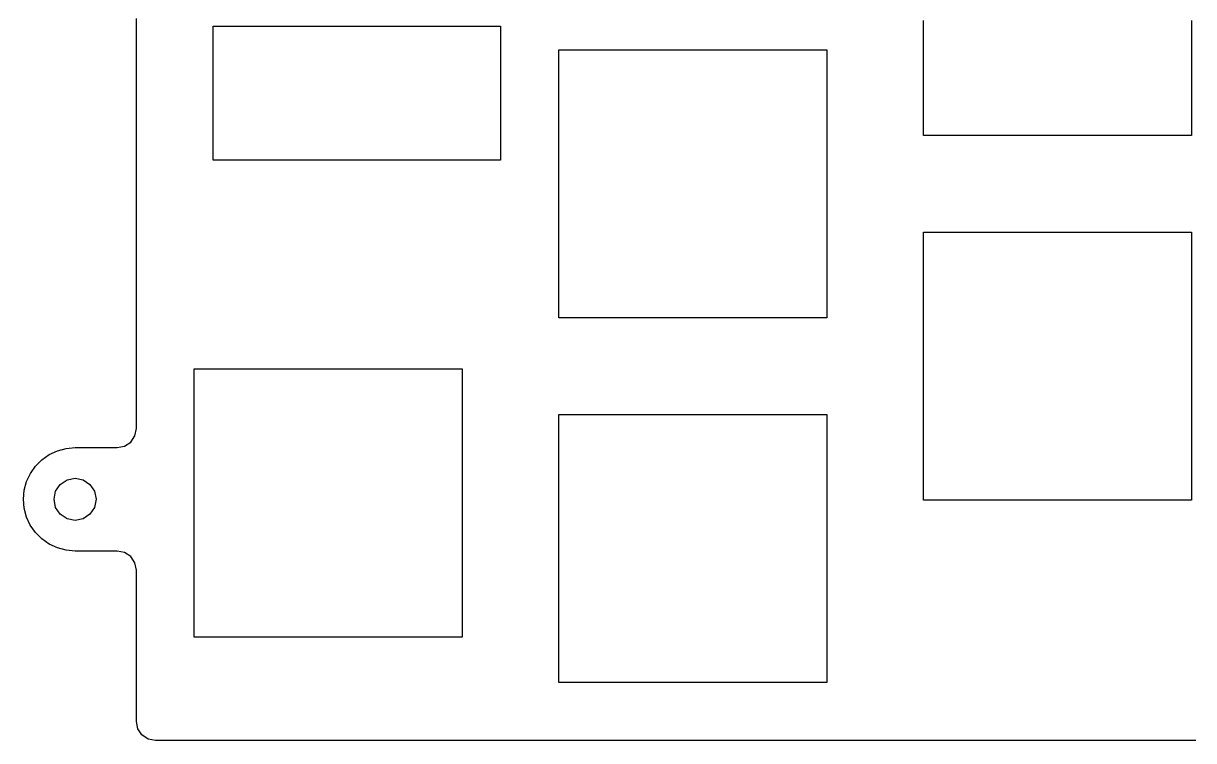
# Model space of a CAD drawing. Extents: x 0 to 218, y 0 to 172.
# Drawn here: x 0.1 to 61.2, y 0.1 to 37.5 of the extents above; entities that cross this region are included whole.
import ezdxf

# ---------------------------------------------------------------- set-up
doc = ezdxf.new("R2010")
doc.units = 0

msp = doc.modelspace()

# ---------------------------------------------------------------- linework, layer by layer
at = {"layer": 'plate_right'}
for p, q in [((5.95, 37.257), (5.95, 37.755)), ((9.965, 37.106), (9.965, 37.357)), ((9.965, 37.357), (10.464, 37.357)), ((10.464, 37.357), (10.963, 37.357)), ((10.963, 37.357), (11.463, 37.357)), ((11.463, 37.357), (11.963, 37.357)), ((11.963, 37.357), (12.462, 37.357)), ((12.462, 37.357), (12.712, 37.357)), ((12.712, 37.357), (12.963, 37.357)), ((12.963, 37.357), (13.463, 37.357)), ((13.463, 37.357), (13.713, 37.357)), ((13.713, 37.357), (13.964, 37.357)), ((13.964, 37.357), (14.463, 37.357)), ((14.463, 37.357), (14.963, 37.357)), ((14.963, 37.357), (15.213, 37.357)), ((15.213, 37.357), (15.464, 37.357)), ((15.464, 37.357), (15.963, 37.357)), ((15.963, 37.357), (16.463, 37.357)), ((16.463, 37.357), (16.963, 37.357)), ((16.963, 37.357), (17.213, 37.357)), ((17.213, 37.357), (17.464, 37.357)), ((17.464, 37.357), (17.963, 37.357)), ((17.963, 37.357), (18.213, 37.357)), ((18.213, 37.357), (18.464, 37.357)), ((18.464, 37.357), (18.964, 37.357)), ((18.964, 37.357), (19.214, 37.357)), ((19.214, 37.357), (19.465, 37.357)), ((19.465, 37.357), (19.965, 37.357)), ((19.965, 37.357), (20.465, 37.357)), ((20.465, 37.357), (20.965, 37.357)), ((20.965, 37.357), (21.215, 37.357)), ((21.215, 37.357), (21.466, 37.357)), ((21.466, 37.357), (21.966, 37.357)), ((21.966, 37.357), (22.216, 37.357)), ((22.216, 37.357), (22.467, 37.357)), ((22.467, 37.357), (22.717, 37.357)), ((22.717, 37.357), (22.967, 37.357)), ((22.967, 37.357), (23.466, 37.357)), ((23.466, 37.357), (23.966, 37.357)), ((23.966, 37.357), (24.465, 37.357)), ((24.465, 37.357), (24.965, 37.357)), ((24.965, 37.357), (24.965, 37.106)), ((47.065, 37.152), (47.065, 37.652)), ((61.065, 37.651), (61.065, 37.151)), ((5.95, 36.758), (5.95, 37.257)), ((5.95, 36.26), (5.95, 36.758)), ((9.965, 36.856), (9.965, 37.106)), ((9.965, 36.356), (9.965, 36.856)), ((24.965, 37.106), (24.965, 36.856)), ((24.965, 36.856), (24.965, 36.357)), ((47.065, 36.653), (47.065, 37.152)), ((61.065, 37.151), (61.065, 36.651)), ((5.95, 35.763), (5.95, 36.26)), ((9.965, 35.857), (9.965, 36.356)), ((24.965, 36.357), (24.965, 35.858)), ((28.015, 35.626), (28.015, 36.126)), ((28.015, 36.126), (28.515, 36.126)), ((28.515, 36.126), (28.765, 36.126)), ((28.765, 36.126), (29.016, 36.126)), ((29.016, 36.126), (29.516, 36.126)), ((29.516, 36.126), (30.016, 36.126)), ((30.016, 36.126), (30.516, 36.126)), ((30.516, 36.126), (31.015, 36.126)), ((31.015, 36.126), (31.265, 36.126)), ((31.265, 36.126), (31.516, 36.126)), ((31.516, 36.126), (32.016, 36.126)), ((32.016, 36.126), (32.516, 36.126)), ((32.516, 36.126), (32.766, 36.126)), ((32.766, 36.126), (33.017, 36.126)), ((33.017, 36.126), (33.516, 36.126)), ((33.516, 36.126), (34.016, 36.126)), ((34.016, 36.126), (34.516, 36.126)), ((34.516, 36.126), (35.015, 36.126)), ((35.015, 36.126), (35.514, 36.126)), ((35.514, 36.126), (35.764, 36.126)), ((35.764, 36.126), (36.015, 36.126)), ((36.015, 36.126), (36.515, 36.126)), ((36.515, 36.126), (37.015, 36.126)), ((37.015, 36.126), (37.515, 36.126)), ((37.515, 36.126), (37.765, 36.126)), ((37.765, 36.126), (38.016, 36.126)), ((38.016, 36.126), (38.516, 36.126)), ((38.516, 36.126), (39.016, 36.126)), ((39.016, 36.126), (39.516, 36.126)), ((39.516, 36.126), (40.016, 36.126)), ((40.016, 36.126), (40.515, 36.126)), ((40.515, 36.126), (41.015, 36.126)), ((41.015, 36.126), (41.515, 36.126)), ((41.515, 36.126), (42.015, 36.126)), ((42.015, 36.126), (42.015, 35.626)), ((47.065, 36.402), (47.065, 36.653)), ((47.065, 36.152), (47.065, 36.402)), ((47.065, 35.652), (47.065, 36.152)), ((61.065, 36.651), (61.065, 36.151)), ((61.065, 36.151), (61.065, 35.9)), ((5.95, 35.265), (5.95, 35.763)), ((9.965, 35.606), (9.965, 35.857)), ((9.965, 35.356), (9.965, 35.606)), ((24.965, 35.858), (24.965, 35.358)), ((28.015, 35.126), (28.015, 35.626)), ((42.015, 35.626), (42.015, 35.375)), ((47.065, 35.152), (47.065, 35.652)), ((61.065, 35.9), (61.065, 35.65)), ((61.065, 35.65), (61.065, 35.15)), ((5.95, 34.768), (5.95, 35.265)), ((9.965, 34.856), (9.965, 35.356)), ((9.965, 34.357), (9.965, 34.856)), ((24.965, 35.358), (24.965, 35.107)), ((24.965, 35.107), (24.965, 34.857)), ((24.965, 34.857), (24.965, 34.357)), ((28.015, 34.626), (28.015, 35.126)), ((42.015, 35.375), (42.015, 35.125)), ((42.015, 35.125), (42.015, 34.625)), ((47.065, 34.901), (47.065, 35.152)), ((47.065, 34.651), (47.065, 34.901)), ((61.065, 35.15), (61.065, 34.65)), ((5.95, 34.271), (5.95, 34.768)), ((5.95, 33.773), (5.95, 34.271)), ((9.965, 34.106), (9.965, 34.357)), ((24.965, 34.357), (24.965, 33.858)), ((28.015, 34.127), (28.015, 34.626)), ((42.015, 34.625), (42.015, 34.125)), ((47.065, 34.152), (47.065, 34.651)), ((61.065, 34.65), (61.065, 34.15)), ((5.95, 33.275), (5.95, 33.773)), ((9.965, 33.856), (9.965, 34.106)), ((9.965, 33.357), (9.965, 33.856)), ((24.965, 33.858), (24.965, 33.607)), ((28.015, 33.627), (28.015, 34.127)), ((28.015, 33.127), (28.015, 33.627)), ((42.015, 34.125), (42.015, 33.625)), ((42.015, 33.625), (42.015, 33.126)), ((47.065, 33.652), (47.065, 34.152)), ((47.065, 33.152), (47.065, 33.652)), ((61.065, 34.15), (61.065, 33.65)), ((61.065, 33.65), (61.065, 33.151)), ((5.95, 32.778), (5.95, 33.275)), ((9.965, 32.857), (9.965, 33.357)), ((24.965, 33.607), (24.965, 33.357)), ((24.965, 33.357), (24.965, 32.858)), ((28.015, 32.627), (28.015, 33.127)), ((42.015, 33.126), (42.015, 32.875)), ((47.065, 32.652), (47.065, 33.152)), ((61.065, 33.151), (61.065, 32.651)), ((5.95, 32.28), (5.95, 32.778)), ((9.965, 32.606), (9.965, 32.857)), ((9.965, 32.356), (9.965, 32.606)), ((24.965, 32.858), (24.965, 32.358)), ((28.015, 32.127), (28.015, 32.627)), ((42.015, 32.875), (42.015, 32.625)), ((42.015, 32.625), (42.015, 32.125)), ((47.065, 32.401), (47.065, 32.652)), ((47.065, 32.151), (47.065, 32.401)), ((61.065, 32.651), (61.065, 32.151)), ((5.95, 31.781), (5.95, 32.28)), ((9.965, 31.856), (9.965, 32.356)), ((9.965, 31.357), (9.965, 31.856)), ((24.965, 32.358), (24.965, 32.107)), ((24.965, 32.107), (24.965, 31.857)), ((24.965, 31.857), (24.965, 31.358)), ((28.015, 31.876), (28.015, 32.127)), ((28.015, 31.626), (28.015, 31.876)), ((42.015, 32.125), (42.015, 31.625)), ((47.065, 31.651), (47.065, 32.151)), ((61.065, 32.151), (61.065, 31.651)), ((5.95, 31.284), (5.95, 31.781)), ((5.95, 30.785), (5.95, 31.284)), ((9.965, 30.858), (9.965, 31.357)), ((24.965, 31.358), (24.965, 30.858)), ((28.015, 31.126), (28.015, 31.626)), ((42.015, 31.625), (42.015, 31.374)), ((42.015, 31.374), (42.015, 31.124)), ((47.565, 31.651), (47.065, 31.651)), ((48.065, 31.651), (47.565, 31.651)), ((48.565, 31.651), (48.065, 31.651)), ((49.064, 31.651), (48.565, 31.651)), ((49.564, 31.651), (49.064, 31.651)), ((50.064, 31.651), (49.564, 31.651)), ((50.564, 31.651), (50.064, 31.651)), ((51.064, 31.651), (50.564, 31.651)), ((51.314, 31.651), (51.064, 31.651)), ((51.565, 31.651), (51.314, 31.651)), ((52.065, 31.651), (51.565, 31.651)), ((52.565, 31.651), (52.065, 31.651)), ((53.065, 31.651), (52.565, 31.651)), ((53.315, 31.651), (53.065, 31.651)), ((53.566, 31.651), (53.315, 31.651)), ((54.065, 31.651), (53.566, 31.651)), ((54.564, 31.651), (54.065, 31.651)), ((55.064, 31.651), (54.564, 31.651)), ((55.564, 31.651), (55.064, 31.651)), ((56.063, 31.651), (55.564, 31.651)), ((56.313, 31.651), (56.063, 31.651)), ((56.564, 31.651), (56.313, 31.651)), ((57.064, 31.651), (56.564, 31.651)), ((57.564, 31.651), (57.064, 31.651)), ((57.814, 31.651), (57.564, 31.651)), ((58.065, 31.651), (57.814, 31.651)), ((58.564, 31.651), (58.065, 31.651)), ((59.064, 31.651), (58.564, 31.651)), ((59.564, 31.651), (59.064, 31.651)), ((60.064, 31.651), (59.564, 31.651)), ((60.314, 31.651), (60.064, 31.651)), ((60.565, 31.651), (60.314, 31.651)), ((61.065, 31.651), (60.565, 31.651)), ((5.95, 30.288), (5.95, 30.785)), ((9.965, 30.607), (9.965, 30.858)), ((9.965, 30.357), (9.965, 30.607)), ((24.965, 30.858), (24.965, 30.607)), ((24.965, 30.607), (24.965, 30.357)), ((28.015, 30.626), (28.015, 31.126)), ((28.015, 30.126), (28.015, 30.626)), ((42.015, 31.124), (42.015, 30.625)), ((42.015, 30.625), (42.015, 30.125)), ((5.95, 29.79), (5.95, 30.288)), ((10.215, 30.357), (9.965, 30.357)), ((10.465, 30.357), (10.215, 30.357)), ((10.964, 30.357), (10.465, 30.357)), ((11.464, 30.357), (10.964, 30.357)), ((11.963, 30.357), (11.464, 30.357)), ((12.463, 30.357), (11.963, 30.357)), ((12.713, 30.357), (12.463, 30.357)), ((12.964, 30.357), (12.713, 30.357)), ((13.464, 30.357), (12.964, 30.357)), ((13.714, 30.357), (13.464, 30.357)), ((13.965, 30.357), (13.714, 30.357)), ((14.465, 30.357), (13.965, 30.357)), ((14.965, 30.357), (14.465, 30.357)), ((15.465, 30.357), (14.965, 30.357)), ((15.715, 30.357), (15.465, 30.357)), ((15.966, 30.357), (15.715, 30.357)), ((16.466, 30.357), (15.966, 30.357)), ((16.716, 30.357), (16.466, 30.357)), ((16.967, 30.357), (16.716, 30.357)), ((17.466, 30.357), (16.967, 30.357)), ((17.716, 30.357), (17.466, 30.357)), ((17.967, 30.357), (17.716, 30.357)), ((18.467, 30.357), (17.967, 30.357)), ((18.967, 30.357), (18.467, 30.357)), ((19.466, 30.357), (18.967, 30.357)), ((19.716, 30.357), (19.466, 30.357)), ((19.967, 30.357), (19.716, 30.357)), ((20.467, 30.357), (19.967, 30.357)), ((20.966, 30.357), (20.467, 30.357)), ((21.216, 30.357), (20.966, 30.357)), ((21.467, 30.357), (21.216, 30.357)), ((21.967, 30.357), (21.467, 30.357)), ((22.217, 30.357), (21.967, 30.357)), ((22.468, 30.357), (22.217, 30.357)), ((22.967, 30.357), (22.468, 30.357)), ((23.467, 30.357), (22.967, 30.357)), ((23.967, 30.357), (23.467, 30.357)), ((24.466, 30.357), (23.967, 30.357)), ((24.965, 30.357), (24.466, 30.357)), ((28.015, 29.875), (28.015, 30.126)), ((42.015, 30.125), (42.015, 29.625)), ((5.95, 29.293), (5.95, 29.79)), ((28.015, 29.625), (28.015, 29.875)), ((28.015, 29.126), (28.015, 29.625)), ((42.015, 29.625), (42.015, 29.126)), ((5.95, 28.795), (5.95, 29.293)), ((5.95, 28.297), (5.95, 28.795)), ((28.015, 28.627), (28.015, 29.126)), ((42.015, 29.126), (42.015, 28.627)), ((5.95, 27.799), (5.95, 28.297)), ((28.015, 28.127), (28.015, 28.627)), ((28.015, 27.627), (28.015, 28.127)), ((42.015, 28.627), (42.015, 28.376)), ((42.015, 28.376), (42.015, 28.126)), ((42.015, 28.126), (42.015, 27.626)), ((5.95, 27.3), (5.95, 27.799)), ((28.015, 27.128), (28.015, 27.627)), ((42.015, 27.626), (42.015, 27.126)), ((5.95, 26.802), (5.95, 27.3)), ((28.015, 26.877), (28.015, 27.128)), ((42.015, 27.126), (42.015, 26.626)), ((5.95, 26.304), (5.95, 26.802)), ((5.95, 25.806), (5.95, 26.304)), ((28.015, 26.627), (28.015, 26.877)), ((28.015, 26.127), (28.015, 26.627)), ((42.015, 26.626), (42.015, 26.375)), ((42.015, 26.375), (42.015, 26.125)), ((47.065, 26.101), (47.065, 26.601)), ((47.065, 26.601), (47.565, 26.601)), ((47.565, 26.601), (47.815, 26.601)), ((47.815, 26.601), (48.066, 26.601)), ((48.066, 26.601), (48.566, 26.601)), ((48.566, 26.601), (49.066, 26.601)), ((49.066, 26.601), (49.566, 26.601)), ((49.566, 26.601), (50.065, 26.601)), ((50.065, 26.601), (50.315, 26.601)), ((50.315, 26.601), (50.566, 26.601)), ((50.566, 26.601), (51.066, 26.601)), ((51.066, 26.601), (51.566, 26.601)), ((51.566, 26.601), (51.816, 26.601)), ((51.816, 26.601), (52.067, 26.601)), ((52.067, 26.601), (52.566, 26.601)), ((52.566, 26.601), (53.066, 26.601)), ((53.066, 26.601), (53.566, 26.601)), ((53.566, 26.601), (54.065, 26.601)), ((54.065, 26.601), (54.564, 26.601)), ((54.564, 26.601), (54.814, 26.601)), ((54.814, 26.601), (55.065, 26.601)), ((55.065, 26.601), (55.565, 26.601)), ((55.565, 26.601), (56.065, 26.601)), ((56.065, 26.601), (56.565, 26.601)), ((56.565, 26.601), (56.815, 26.601)), ((56.815, 26.601), (57.066, 26.601)), ((57.066, 26.601), (57.566, 26.601)), ((57.566, 26.601), (58.066, 26.601)), ((58.066, 26.601), (58.566, 26.601)), ((58.566, 26.601), (59.066, 26.601)), ((59.066, 26.601), (59.565, 26.601)), ((59.565, 26.601), (60.065, 26.601)), ((60.065, 26.601), (60.565, 26.601)), ((60.565, 26.601), (61.065, 26.601)), ((61.065, 26.601), (61.065, 26.101)), ((5.95, 25.308), (5.95, 25.806)), ((28.015, 25.627), (28.015, 26.127)), ((42.015, 26.125), (42.015, 25.625)), ((47.065, 25.601), (47.065, 26.101)), ((61.065, 26.101), (61.065, 25.85)), ((61.065, 25.85), (61.065, 25.6)), ((5.95, 24.81), (5.95, 25.308)), ((28.015, 25.376), (28.015, 25.627)), ((28.015, 25.126), (28.015, 25.376)), ((28.015, 24.627), (28.015, 25.126)), ((42.015, 25.625), (42.015, 25.125)), ((42.015, 25.125), (42.015, 24.625)), ((47.065, 25.101), (47.065, 25.601)), ((47.065, 24.602), (47.065, 25.101)), ((61.065, 25.6), (61.065, 25.1)), ((61.065, 25.1), (61.065, 24.6)), ((5.95, 24.313), (5.95, 24.81)), ((28.015, 24.127), (28.015, 24.627)), ((42.015, 24.625), (42.015, 24.125)), ((47.065, 24.102), (47.065, 24.602)), ((61.065, 24.6), (61.065, 24.1)), ((5.95, 23.815), (5.95, 24.313)), ((28.015, 23.627), (28.015, 24.127)), ((42.015, 24.125), (42.015, 23.626)), ((47.065, 23.602), (47.065, 24.102)), ((61.065, 24.1), (61.065, 23.601)), ((5.95, 23.318), (5.95, 23.815)), ((5.95, 22.819), (5.95, 23.318)), ((28.015, 23.127), (28.015, 23.627)), ((42.015, 23.626), (42.015, 23.126)), ((47.065, 23.102), (47.065, 23.602)), ((61.065, 23.601), (61.065, 23.35)), ((61.065, 23.35), (61.065, 23.1)), ((5.95, 22.322), (5.95, 22.819)), ((28.015, 22.876), (28.015, 23.127)), ((28.015, 22.626), (28.015, 22.876)), ((28.015, 22.126), (28.015, 22.626)), ((42.015, 23.126), (42.015, 22.626)), ((42.015, 22.626), (42.015, 22.126)), ((47.065, 22.602), (47.065, 23.102)), ((61.065, 23.1), (61.065, 22.6)), ((5.95, 21.825), (5.95, 22.322)), ((28.515, 22.126), (28.015, 22.126)), ((29.015, 22.126), (28.515, 22.126)), ((29.515, 22.126), (29.015, 22.126)), ((30.014, 22.126), (29.515, 22.126)), ((30.514, 22.126), (30.014, 22.126)), ((31.014, 22.126), (30.514, 22.126)), ((31.514, 22.126), (31.014, 22.126)), ((32.014, 22.126), (31.514, 22.126)), ((32.264, 22.126), (32.014, 22.126)), ((32.515, 22.126), (32.264, 22.126)), ((33.015, 22.126), (32.515, 22.126)), ((33.515, 22.126), (33.015, 22.126)), ((34.015, 22.126), (33.515, 22.126)), ((34.265, 22.126), (34.015, 22.126)), ((34.516, 22.126), (34.265, 22.126)), ((35.015, 22.126), (34.516, 22.126)), ((35.514, 22.126), (35.015, 22.126)), ((36.014, 22.126), (35.514, 22.126)), ((36.514, 22.126), (36.014, 22.126)), ((37.013, 22.126), (36.514, 22.126)), ((37.263, 22.126), (37.013, 22.126)), ((37.514, 22.126), (37.263, 22.126)), ((38.014, 22.126), (37.514, 22.126)), ((38.514, 22.126), (38.014, 22.126)), ((38.764, 22.126), (38.514, 22.126)), ((39.015, 22.126), (38.764, 22.126)), ((39.514, 22.126), (39.015, 22.126)), ((40.014, 22.126), (39.514, 22.126)), ((40.514, 22.126), (40.014, 22.126)), ((41.014, 22.126), (40.514, 22.126)), ((41.264, 22.126), (41.014, 22.126)), ((41.515, 22.126), (41.264, 22.126)), ((42.015, 22.126), (41.515, 22.126)), ((47.065, 22.351), (47.065, 22.602)), ((47.065, 22.101), (47.065, 22.351)), ((47.065, 21.601), (47.065, 22.101)), ((61.065, 22.6), (61.065, 22.1)), ((61.065, 22.1), (61.065, 21.849)), ((5.95, 21.327), (5.95, 21.825)), ((47.065, 21.101), (47.065, 21.601)), ((61.065, 21.849), (61.065, 21.599)), ((61.065, 21.599), (61.065, 21.1)), ((5.95, 20.829), (5.95, 21.327)), ((5.95, 20.332), (5.95, 20.829)), ((47.065, 20.601), (47.065, 21.101)), ((61.065, 21.1), (61.065, 20.6)), ((5.95, 19.835), (5.95, 20.332)), ((47.065, 20.35), (47.065, 20.601)), ((47.065, 20.1), (47.065, 20.35)), ((61.065, 20.6), (61.065, 20.1)), ((5.95, 19.337), (5.95, 19.835)), ((47.065, 19.601), (47.065, 20.1)), ((47.065, 19.102), (47.065, 19.601)), ((61.065, 20.1), (61.065, 19.601)), ((61.065, 19.601), (61.065, 19.102)), ((5.95, 18.84), (5.95, 19.337)), ((8.965, 18.957), (8.965, 19.457)), ((8.965, 19.457), (9.465, 19.457)), ((8.965, 18.457), (8.965, 18.957)), ((9.465, 19.457), (9.715, 19.457)), ((9.715, 19.457), (9.966, 19.457)), ((9.966, 19.457), (10.466, 19.457)), ((10.466, 19.457), (10.966, 19.457)), ((10.966, 19.457), (11.466, 19.457)), ((11.466, 19.457), (11.965, 19.457)), ((11.965, 19.457), (12.215, 19.457)), ((12.215, 19.457), (12.466, 19.457)), ((12.466, 19.457), (12.966, 19.457)), ((12.966, 19.457), (13.466, 19.457)), ((13.466, 19.457), (13.716, 19.457)), ((13.716, 19.457), (13.967, 19.457)), ((13.967, 19.457), (14.466, 19.457)), ((14.466, 19.457), (14.966, 19.457)), ((14.966, 19.457), (15.466, 19.457)), ((15.466, 19.457), (15.965, 19.457)), ((15.965, 19.457), (16.464, 19.457)), ((16.464, 19.457), (16.714, 19.457)), ((16.714, 19.457), (16.965, 19.457)), ((16.965, 19.457), (17.465, 19.457)), ((17.465, 19.457), (17.965, 19.457)), ((17.965, 19.457), (18.465, 19.457)), ((18.465, 19.457), (18.715, 19.457)), ((18.715, 19.457), (18.966, 19.457)), ((18.966, 19.457), (19.466, 19.457)), ((19.466, 19.457), (19.966, 19.457)), ((19.966, 19.457), (20.466, 19.457)), ((20.466, 19.457), (20.966, 19.457)), ((20.966, 19.457), (21.465, 19.457)), ((21.465, 19.457), (21.965, 19.457)), ((21.965, 19.457), (22.465, 19.457)), ((22.465, 19.457), (22.965, 19.457)), ((22.965, 19.457), (22.965, 18.957)), ((22.965, 18.957), (22.965, 18.706)), ((47.065, 18.602), (47.065, 19.102)), ((61.065, 19.102), (61.065, 18.851)), ((5.95, 18.341), (5.95, 18.84)), ((5.95, 17.844), (5.95, 18.341)), ((8.965, 17.957), (8.965, 18.457)), ((22.965, 18.706), (22.965, 18.456)), ((22.965, 18.456), (22.965, 17.956)), ((47.065, 18.102), (47.065, 18.602)), ((61.065, 18.851), (61.065, 18.601)), ((61.065, 18.601), (61.065, 18.101)), ((5.95, 17.345), (5.95, 17.844)), ((8.965, 17.458), (8.965, 17.957)), ((22.965, 17.956), (22.965, 17.456)), ((47.065, 17.603), (47.065, 18.102)), ((61.065, 18.101), (61.065, 17.601)), ((5.95, 16.847), (5.95, 17.345)), ((8.965, 16.958), (8.965, 17.458)), ((22.965, 17.456), (22.965, 16.956)), ((47.065, 17.352), (47.065, 17.603)), ((47.065, 17.102), (47.065, 17.352)), ((61.065, 17.601), (61.065, 17.101)), ((5.95, 16.35), (5.95, 16.847)), ((8.965, 16.458), (8.965, 16.958)), ((22.965, 16.956), (22.965, 16.457)), ((28.015, 16.576), (28.015, 17.076)), ((28.015, 17.076), (28.515, 17.076)), ((28.015, 16.076), (28.015, 16.576)), ((28.515, 17.076), (28.765, 17.076)), ((28.765, 17.076), (29.016, 17.076)), ((29.016, 17.076), (29.516, 17.076)), ((29.516, 17.076), (30.016, 17.076)), ((30.016, 17.076), (30.516, 17.076)), ((30.516, 17.076), (31.015, 17.076)), ((31.015, 17.076), (31.265, 17.076)), ((31.265, 17.076), (31.516, 17.076)), ((31.516, 17.076), (32.016, 17.076)), ((32.016, 17.076), (32.516, 17.076)), ((32.516, 17.076), (32.766, 17.076)), ((32.766, 17.076), (33.017, 17.076)), ((33.017, 17.076), (33.516, 17.076)), ((33.516, 17.076), (34.016, 17.076)), ((34.016, 17.076), (34.516, 17.076)), ((34.516, 17.076), (35.015, 17.076)), ((35.015, 17.076), (35.514, 17.076)), ((35.514, 17.076), (35.764, 17.076)), ((35.764, 17.076), (36.015, 17.076)), ((36.015, 17.076), (36.515, 17.076)), ((36.515, 17.076), (37.015, 17.076)), ((37.015, 17.076), (37.515, 17.076)), ((37.515, 17.076), (37.765, 17.076)), ((37.765, 17.076), (38.016, 17.076)), ((38.016, 17.076), (38.516, 17.076)), ((38.516, 17.076), (39.016, 17.076)), ((39.016, 17.076), (39.516, 17.076)), ((39.516, 17.076), (40.016, 17.076)), ((40.016, 17.076), (40.515, 17.076)), ((40.515, 17.076), (41.015, 17.076)), ((41.015, 17.076), (41.515, 17.076)), ((41.515, 17.076), (42.015, 17.076)), ((42.015, 17.076), (42.015, 16.576)), ((42.015, 16.576), (42.015, 16.325)), ((47.065, 16.602), (47.065, 17.102)), ((47.065, 16.102), (47.065, 16.602)), ((61.065, 17.101), (61.065, 16.85)), ((61.065, 16.85), (61.065, 16.6)), ((61.065, 16.6), (61.065, 16.1)), ((5.657, 15.643), (5.874, 15.967)), ((5.874, 15.967), (5.95, 16.35)), ((8.965, 15.958), (8.965, 16.458)), ((8.965, 15.458), (8.965, 15.958)), ((22.965, 16.457), (22.965, 16.206)), ((22.965, 16.206), (22.965, 15.956)), ((22.965, 15.956), (22.965, 15.456)), ((28.015, 15.576), (28.015, 16.076)), ((42.015, 16.325), (42.015, 16.075)), ((42.015, 16.075), (42.015, 15.575)), ((47.065, 15.851), (47.065, 16.102)), ((61.065, 16.1), (61.065, 15.6)), ((1.826, 15.188), (2.282, 15.31)), ((2.282, 15.31), (2.75, 15.35)), ((2.75, 15.35), (3.19, 15.35)), ((3.19, 15.35), (3.629, 15.35)), ((3.629, 15.35), (4.069, 15.35)), ((4.069, 15.35), (4.51, 15.35)), ((4.51, 15.35), (4.95, 15.35)), ((4.95, 15.35), (5.333, 15.426)), ((5.333, 15.426), (5.657, 15.643)), ((8.965, 15.207), (8.965, 15.458)), ((22.965, 15.456), (22.965, 14.956)), ((28.015, 15.077), (28.015, 15.576)), ((42.015, 15.575), (42.015, 15.075)), ((47.065, 15.601), (47.065, 15.851)), ((47.065, 15.102), (47.065, 15.601)), ((61.065, 15.6), (61.065, 15.1)), ((0.682, 14.386), (1.014, 14.718)), ((1.014, 14.718), (1.4, 14.989)), ((1.4, 14.989), (1.826, 15.188)), ((8.965, 14.957), (8.965, 15.207)), ((8.965, 14.457), (8.965, 14.957)), ((22.965, 14.956), (22.965, 14.705)), ((22.965, 14.705), (22.965, 14.455)), ((28.015, 14.577), (28.015, 15.077)), ((42.015, 15.075), (42.015, 14.575)), ((47.065, 14.602), (47.065, 15.102)), ((61.065, 15.1), (61.065, 14.6)), ((0.412, 14.001), (0.682, 14.386)), ((8.965, 13.957), (8.965, 14.457)), ((22.965, 14.455), (22.965, 13.956)), ((28.015, 14.077), (28.015, 14.577)), ((28.015, 13.577), (28.015, 14.077)), ((42.015, 14.575), (42.015, 14.076)), ((42.015, 14.076), (42.015, 13.825)), ((47.065, 14.102), (47.065, 14.602)), ((47.065, 13.602), (47.065, 14.102)), ((61.065, 14.6), (61.065, 14.101)), ((61.065, 14.101), (61.065, 13.601)), ((0.091, 13.12), (0.212, 13.574)), ((0.212, 13.574), (0.412, 14.001)), ((1.972, 13.428), (2.33, 13.667)), ((2.33, 13.667), (2.75, 13.75)), ((2.75, 13.75), (3.17, 13.667)), ((3.17, 13.667), (3.528, 13.428)), ((8.965, 13.457), (8.965, 13.957)), ((8.965, 13.206), (8.965, 13.457)), ((22.965, 13.956), (22.965, 13.456)), ((22.965, 13.456), (22.965, 12.956)), ((28.015, 13.077), (28.015, 13.577)), ((42.015, 13.825), (42.015, 13.575)), ((42.015, 13.575), (42.015, 13.075)), ((47.065, 13.351), (47.065, 13.602)), ((61.065, 13.601), (61.065, 13.101)), ((0.05, 12.65), (0.091, 13.12)), ((1.65, 12.65), (1.733, 13.07)), ((1.733, 13.07), (1.972, 13.428)), ((3.528, 13.428), (3.767, 13.07)), ((3.767, 13.07), (3.85, 12.65)), ((8.965, 12.956), (8.965, 13.206)), ((8.965, 12.457), (8.965, 12.956)), ((22.965, 12.956), (22.965, 12.457)), ((28.015, 12.826), (28.015, 13.077)), ((42.015, 13.075), (42.015, 12.575)), ((47.065, 13.101), (47.065, 13.351)), ((47.065, 12.601), (47.065, 13.101)), ((61.065, 13.101), (61.065, 12.601)), ((0.09, 12.182), (0.05, 12.65)), ((1.733, 12.23), (1.65, 12.65)), ((1.972, 11.872), (1.733, 12.23)), ((3.767, 12.23), (3.528, 11.872)), ((3.85, 12.65), (3.767, 12.23)), ((8.965, 11.958), (8.965, 12.457)), ((22.965, 12.457), (22.965, 11.958)), ((28.015, 12.576), (28.015, 12.826)), ((28.015, 12.076), (28.015, 12.576)), ((42.015, 12.575), (42.015, 12.324)), ((42.015, 12.324), (42.015, 12.074)), ((47.565, 12.601), (47.065, 12.601)), ((48.065, 12.601), (47.565, 12.601)), ((48.565, 12.601), (48.065, 12.601)), ((49.064, 12.601), (48.565, 12.601)), ((49.564, 12.601), (49.064, 12.601)), ((50.064, 12.601), (49.564, 12.601)), ((50.564, 12.601), (50.064, 12.601)), ((51.064, 12.601), (50.564, 12.601)), ((51.314, 12.601), (51.064, 12.601)), ((51.565, 12.601), (51.314, 12.601)), ((52.065, 12.601), (51.565, 12.601)), ((52.565, 12.601), (52.065, 12.601)), ((53.065, 12.601), (52.565, 12.601)), ((53.315, 12.601), (53.065, 12.601)), ((53.566, 12.601), (53.315, 12.601)), ((54.065, 12.601), (53.566, 12.601)), ((54.564, 12.601), (54.065, 12.601)), ((55.064, 12.601), (54.564, 12.601)), ((55.564, 12.601), (55.064, 12.601)), ((56.063, 12.601), (55.564, 12.601)), ((56.313, 12.601), (56.063, 12.601)), ((56.564, 12.601), (56.313, 12.601)), ((57.064, 12.601), (56.564, 12.601)), ((57.564, 12.601), (57.064, 12.601)), ((57.814, 12.601), (57.564, 12.601)), ((58.065, 12.601), (57.814, 12.601)), ((58.564, 12.601), (58.065, 12.601)), ((59.064, 12.601), (58.564, 12.601)), ((59.564, 12.601), (59.064, 12.601)), ((60.064, 12.601), (59.564, 12.601)), ((60.314, 12.601), (60.064, 12.601)), ((60.565, 12.601), (60.314, 12.601)), ((61.065, 12.601), (60.565, 12.601)), ((0.212, 11.726), (0.09, 12.182)), ((0.411, 11.3), (0.212, 11.726)), ((2.33, 11.633), (1.972, 11.872)), ((2.75, 11.55), (2.33, 11.633)), ((3.17, 11.633), (2.75, 11.55)), ((3.528, 11.872), (3.17, 11.633)), ((8.965, 11.458), (8.965, 11.958)), ((22.965, 11.958), (22.965, 11.707)), ((22.965, 11.707), (22.965, 11.457)), ((28.015, 11.576), (28.015, 12.076)), ((42.015, 12.074), (42.015, 11.575)), ((0.682, 10.914), (0.411, 11.3)), ((8.965, 10.958), (8.965, 11.458)), ((22.965, 11.457), (22.965, 10.957)), ((28.015, 11.076), (28.015, 11.576)), ((28.015, 10.825), (28.015, 11.076)), ((42.015, 11.575), (42.015, 11.075)), ((42.015, 11.075), (42.015, 10.575)), ((1.014, 10.582), (0.682, 10.914)), ((1.399, 10.312), (1.014, 10.582)), ((8.965, 10.459), (8.965, 10.958)), ((8.965, 10.208), (8.965, 10.459)), ((22.965, 10.957), (22.965, 10.457)), ((22.965, 10.457), (22.965, 9.957)), ((28.015, 10.575), (28.015, 10.825)), ((28.015, 10.076), (28.015, 10.575)), ((42.015, 10.575), (42.015, 10.076)), ((1.826, 10.112), (1.399, 10.312)), ((2.28, 9.991), (1.826, 10.112)), ((2.75, 9.95), (2.28, 9.991)), ((3.19, 9.95), (2.75, 9.95)), ((3.631, 9.95), (3.19, 9.95)), ((4.071, 9.95), (3.631, 9.95)), ((4.51, 9.95), (4.071, 9.95)), ((4.95, 9.95), (4.51, 9.95)), ((5.333, 9.874), (4.95, 9.95)), ((5.657, 9.657), (5.333, 9.874)), ((8.965, 9.958), (8.965, 10.208)), ((8.965, 9.458), (8.965, 9.958)), ((22.965, 9.957), (22.965, 9.706)), ((28.015, 9.577), (28.015, 10.076)), ((42.015, 10.076), (42.015, 9.577)), ((5.874, 9.333), (5.657, 9.657)), ((5.95, 8.95), (5.874, 9.333)), ((8.965, 8.958), (8.965, 9.458)), ((22.965, 9.706), (22.965, 9.456)), ((22.965, 9.456), (22.965, 8.956)), ((28.015, 9.077), (28.015, 9.577)), ((42.015, 9.577), (42.015, 9.326)), ((42.015, 9.326), (42.015, 9.076)), ((5.95, 8.455), (5.95, 8.95)), ((8.965, 8.707), (8.965, 8.958)), ((8.965, 8.457), (8.965, 8.707)), ((22.965, 8.956), (22.965, 8.456)), ((28.015, 8.577), (28.015, 9.077)), ((28.015, 8.078), (28.015, 8.577)), ((42.015, 9.076), (42.015, 8.576)), ((42.015, 8.576), (42.015, 8.076)), ((5.95, 7.961), (5.95, 8.455)), ((5.95, 7.468), (5.95, 7.961)), ((8.965, 7.958), (8.965, 8.457)), ((8.965, 7.458), (8.965, 7.958)), ((22.965, 8.456), (22.965, 7.956)), ((22.965, 7.956), (22.965, 7.456)), ((28.015, 7.827), (28.015, 8.078)), ((42.015, 8.076), (42.015, 7.576)), ((5.95, 6.973), (5.95, 7.468)), ((8.965, 6.958), (8.965, 7.458)), ((22.965, 7.456), (22.965, 6.957)), ((28.015, 7.577), (28.015, 7.827)), ((28.015, 7.077), (28.015, 7.577)), ((42.015, 7.576), (42.015, 7.325)), ((5.95, 6.48), (5.95, 6.973)), ((8.965, 6.458), (8.965, 6.958)), ((22.965, 6.957), (22.965, 6.457)), ((28.015, 6.577), (28.015, 7.077)), ((42.015, 7.325), (42.015, 7.075)), ((42.015, 7.075), (42.015, 6.575)), ((5.95, 5.986), (5.95, 6.48)), ((8.965, 6.207), (8.965, 6.458)), ((8.965, 5.957), (8.965, 6.207)), ((22.965, 6.457), (22.965, 5.957)), ((28.015, 6.326), (28.015, 6.577)), ((28.015, 6.076), (28.015, 6.326)), ((42.015, 6.575), (42.015, 6.075)), ((5.95, 5.493), (5.95, 5.986)), ((8.965, 5.457), (8.965, 5.957)), ((22.965, 5.957), (22.965, 5.457)), ((28.015, 5.577), (28.015, 6.076)), ((28.015, 5.077), (28.015, 5.577)), ((42.015, 6.075), (42.015, 5.575)), ((42.015, 5.575), (42.015, 5.075)), ((5.95, 5), (5.95, 5.493)), ((5.95, 4.505), (5.95, 5)), ((9.465, 5.457), (8.965, 5.457)), ((9.965, 5.457), (9.465, 5.457)), ((10.465, 5.457), (9.965, 5.457)), ((10.964, 5.457), (10.465, 5.457)), ((11.464, 5.457), (10.964, 5.457)), ((11.964, 5.457), (11.464, 5.457)), ((12.464, 5.457), (11.964, 5.457)), ((12.964, 5.457), (12.464, 5.457)), ((13.214, 5.457), (12.964, 5.457)), ((13.465, 5.457), (13.214, 5.457)), ((13.965, 5.457), (13.465, 5.457)), ((14.465, 5.457), (13.965, 5.457)), ((14.965, 5.457), (14.465, 5.457)), ((15.215, 5.457), (14.965, 5.457)), ((15.466, 5.457), (15.215, 5.457)), ((15.965, 5.457), (15.466, 5.457)), ((16.464, 5.457), (15.965, 5.457)), ((16.964, 5.457), (16.464, 5.457)), ((17.464, 5.457), (16.964, 5.457)), ((17.963, 5.457), (17.464, 5.457)), ((18.213, 5.457), (17.963, 5.457)), ((18.464, 5.457), (18.213, 5.457)), ((18.964, 5.457), (18.464, 5.457)), ((19.464, 5.457), (18.964, 5.457)), ((19.714, 5.457), (19.464, 5.457)), ((19.965, 5.457), (19.714, 5.457)), ((20.464, 5.457), (19.965, 5.457)), ((20.964, 5.457), (20.464, 5.457)), ((21.464, 5.457), (20.964, 5.457)), ((21.964, 5.457), (21.464, 5.457)), ((22.214, 5.457), (21.964, 5.457)), ((22.465, 5.457), (22.214, 5.457)), ((22.965, 5.457), (22.465, 5.457)), ((28.015, 4.577), (28.015, 5.077)), ((42.015, 5.075), (42.015, 4.576)), ((5.95, 4.012), (5.95, 4.505)), ((28.015, 4.077), (28.015, 4.577)), ((42.015, 4.576), (42.015, 4.076)), ((5.95, 3.518), (5.95, 4.012)), ((28.015, 3.826), (28.015, 4.077)), ((28.015, 3.576), (28.015, 3.826)), ((42.015, 4.076), (42.015, 3.576)), ((5.95, 3.024), (5.95, 3.518)), ((28.015, 3.076), (28.015, 3.576)), ((28.515, 3.076), (28.015, 3.076)), ((29.015, 3.076), (28.515, 3.076)), ((29.515, 3.076), (29.015, 3.076)), ((30.014, 3.076), (29.515, 3.076)), ((30.514, 3.076), (30.014, 3.076)), ((31.014, 3.076), (30.514, 3.076)), ((31.514, 3.076), (31.014, 3.076)), ((32.014, 3.076), (31.514, 3.076)), ((32.264, 3.076), (32.014, 3.076)), ((32.515, 3.076), (32.264, 3.076)), ((33.015, 3.076), (32.515, 3.076)), ((33.515, 3.076), (33.015, 3.076)), ((34.015, 3.076), (33.515, 3.076)), ((34.265, 3.076), (34.015, 3.076)), ((34.516, 3.076), (34.265, 3.076)), ((35.015, 3.076), (34.516, 3.076)), ((35.514, 3.076), (35.015, 3.076)), ((36.014, 3.076), (35.514, 3.076)), ((36.514, 3.076), (36.014, 3.076)), ((37.013, 3.076), (36.514, 3.076)), ((37.263, 3.076), (37.013, 3.076)), ((37.514, 3.076), (37.263, 3.076)), ((38.014, 3.076), (37.514, 3.076)), ((38.514, 3.076), (38.014, 3.076)), ((38.764, 3.076), (38.514, 3.076)), ((39.015, 3.076), (38.764, 3.076)), ((39.514, 3.076), (39.015, 3.076)), ((40.014, 3.076), (39.514, 3.076)), ((40.514, 3.076), (40.014, 3.076)), ((41.014, 3.076), (40.514, 3.076)), ((41.264, 3.076), (41.014, 3.076)), ((41.515, 3.076), (41.264, 3.076)), ((42.015, 3.076), (41.515, 3.076)), ((42.015, 3.576), (42.015, 3.076)), ((5.95, 2.53), (5.95, 3.024)), ((5.95, 2.037), (5.95, 2.53)), ((5.95, 1.544), (5.95, 2.037)), ((5.95, 1.05), (5.95, 1.544)), ((6.026, 0.667), (5.95, 1.05)), ((6.243, 0.343), (6.026, 0.667)), ((6.567, 0.126), (6.243, 0.343)), ((6.95, 0.05), (6.567, 0.126)), ((7.449, 0.05), (6.95, 0.05)), ((7.947, 0.05), (7.449, 0.05)), ((8.446, 0.05), (7.947, 0.05)), ((8.944, 0.05), (8.446, 0.05)), ((9.443, 0.05), (8.944, 0.05)), ((9.942, 0.05), (9.443, 0.05)), ((10.44, 0.05), (9.942, 0.05)), ((10.939, 0.05), (10.44, 0.05)), ((11.437, 0.05), (10.939, 0.05)), ((11.935, 0.05), (11.437, 0.05)), ((12.434, 0.05), (11.935, 0.05)), ((12.933, 0.05), (12.434, 0.05)), ((13.432, 0.05), (12.933, 0.05)), ((13.93, 0.05), (13.432, 0.05)), ((14.428, 0.05), (13.93, 0.05)), ((14.926, 0.05), (14.428, 0.05)), ((15.424, 0.05), (14.926, 0.05)), ((15.921, 0.05), (15.424, 0.05)), ((16.421, 0.05), (15.921, 0.05)), ((16.918, 0.05), (16.421, 0.05)), ((17.416, 0.05), (16.918, 0.05)), ((17.915, 0.05), (17.416, 0.05)), ((18.413, 0.05), (17.915, 0.05)), ((18.911, 0.05), (18.413, 0.05)), ((19.41, 0.05), (18.911, 0.05)), ((19.909, 0.05), (19.41, 0.05)), ((20.408, 0.05), (19.909, 0.05)), ((20.906, 0.05), (20.408, 0.05)), ((21.406, 0.05), (20.906, 0.05)), ((21.905, 0.05), (21.406, 0.05)), ((22.402, 0.05), (21.905, 0.05)), ((22.901, 0.05), (22.402, 0.05)), ((23.4, 0.05), (22.901, 0.05)), ((23.898, 0.05), (23.4, 0.05)), ((24.397, 0.05), (23.898, 0.05)), ((24.895, 0.05), (24.397, 0.05)), ((25.394, 0.05), (24.895, 0.05)), ((25.893, 0.05), (25.394, 0.05)), ((26.391, 0.05), (25.893, 0.05)), ((26.891, 0.05), (26.391, 0.05)), ((27.388, 0.05), (26.891, 0.05)), ((27.886, 0.05), (27.388, 0.05)), ((28.385, 0.05), (27.886, 0.05)), ((28.883, 0.05), (28.385, 0.05)), ((29.381, 0.05), (28.883, 0.05)), ((29.88, 0.05), (29.381, 0.05)), ((30.379, 0.05), (29.88, 0.05)), ((30.876, 0.05), (30.379, 0.05)), ((31.376, 0.05), (30.876, 0.05)), ((31.874, 0.05), (31.376, 0.05)), ((32.373, 0.05), (31.874, 0.05)), ((32.872, 0.05), (32.373, 0.05)), ((33.371, 0.05), (32.872, 0.05)), ((33.871, 0.05), (33.371, 0.05)), ((34.369, 0.05), (33.871, 0.05)), ((34.867, 0.05), (34.369, 0.05)), ((35.366, 0.05), (34.867, 0.05)), ((35.864, 0.05), (35.366, 0.05)), ((36.362, 0.05), (35.864, 0.05)), ((36.86, 0.05), (36.362, 0.05)), ((37.359, 0.05), (36.86, 0.05)), ((37.858, 0.05), (37.359, 0.05)), ((38.356, 0.05), (37.858, 0.05)), ((38.854, 0.05), (38.356, 0.05)), ((39.352, 0.05), (38.854, 0.05)), ((39.851, 0.05), (39.352, 0.05)), ((40.35, 0.05), (39.851, 0.05)), ((40.849, 0.05), (40.35, 0.05)), ((41.348, 0.05), (40.849, 0.05)), ((41.846, 0.05), (41.348, 0.05)), ((42.344, 0.05), (41.846, 0.05)), ((42.843, 0.05), (42.344, 0.05)), ((43.342, 0.05), (42.843, 0.05)), ((43.841, 0.05), (43.342, 0.05)), ((44.34, 0.05), (43.841, 0.05)), ((44.839, 0.05), (44.34, 0.05)), ((45.337, 0.05), (44.839, 0.05)), ((45.836, 0.05), (45.337, 0.05)), ((46.334, 0.05), (45.836, 0.05)), ((46.834, 0.05), (46.334, 0.05)), ((47.332, 0.05), (46.834, 0.05)), ((47.831, 0.05), (47.332, 0.05)), ((48.329, 0.05), (47.831, 0.05)), ((48.827, 0.05), (48.329, 0.05)), ((49.325, 0.05), (48.827, 0.05)), ((49.824, 0.05), (49.325, 0.05)), ((50.323, 0.05), (49.824, 0.05)), ((50.821, 0.05), (50.323, 0.05)), ((51.32, 0.05), (50.821, 0.05)), ((51.819, 0.05), (51.32, 0.05)), ((52.317, 0.05), (51.819, 0.05)), ((52.814, 0.05), (52.317, 0.05)), ((53.314, 0.05), (52.814, 0.05)), ((53.812, 0.05), (53.314, 0.05)), ((54.31, 0.05), (53.812, 0.05)), ((54.809, 0.05), (54.31, 0.05)), ((55.307, 0.05), (54.809, 0.05)), ((55.806, 0.05), (55.307, 0.05)), ((56.304, 0.05), (55.806, 0.05)), ((56.803, 0.05), (56.304, 0.05)), ((57.301, 0.05), (56.803, 0.05)), ((57.799, 0.05), (57.301, 0.05)), ((58.298, 0.05), (57.799, 0.05)), ((58.797, 0.05), (58.298, 0.05)), ((59.295, 0.05), (58.797, 0.05)), ((59.793, 0.05), (59.295, 0.05)), ((60.292, 0.05), (59.793, 0.05)), ((60.791, 0.05), (60.292, 0.05)), ((61.29, 0.05), (60.791, 0.05))]:
    msp.add_line(p, q, dxfattribs=at)

doc.saveas('drawing.dxf')
